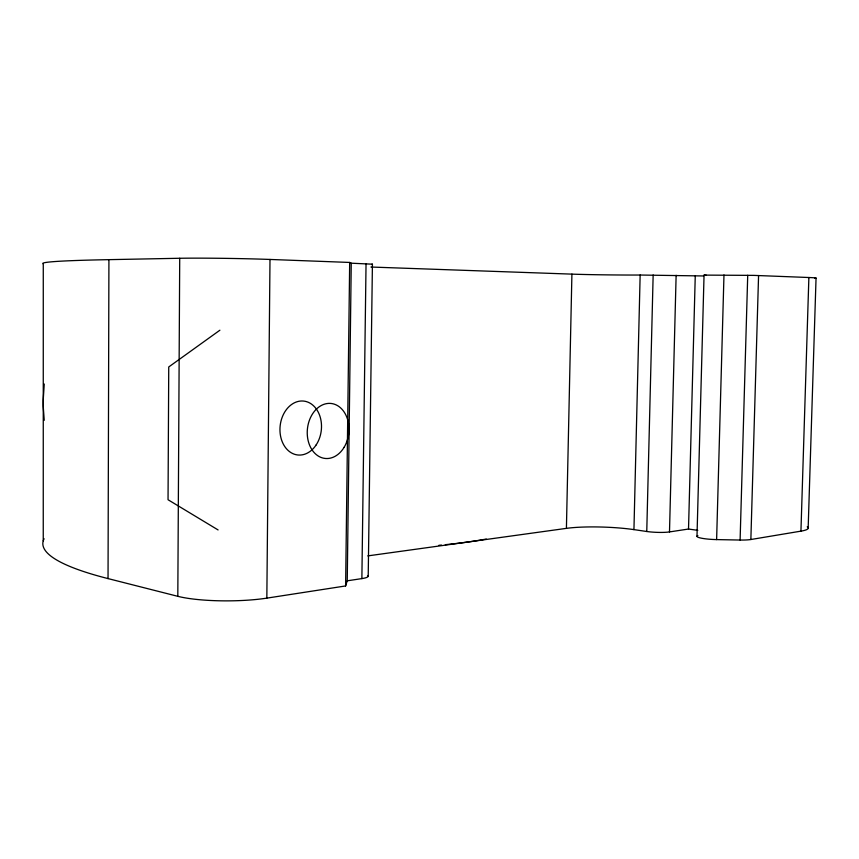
<?xml version="1.0" encoding="UTF-8"?>
<svg xmlns="http://www.w3.org/2000/svg" width="859" height="859" viewBox="0 0 859 859"><rect width="100%" height="100%" fill="white"/><g stroke="black" fill="none" stroke-linecap="round" stroke-linejoin="round"><path stroke-width="1.29" d="M351.245 263.198L347.24 580.813L345.619 585.945L266.838 598.132A61.784 11.468 -0.3 0 1 177.813 596.318L108.041 578.59L108.921 259.654L179.714 258.269A62.621 1.621 0.9 0 1 269.994 259.45L349.677 262.446L351.245 263.198L372.419 264.185L368.21 576.26M177.813 596.318L179.714 258.269M266.838 598.132L269.994 259.45M345.619 585.945L349.677 262.446M347.24 580.813L361.875 578.601L366.041 263.745M367.781 555.891L566.414 528.36L571.911 274.128L370.938 267.031M697.787 530.347L688.521 529.037L669.494 531.925A16.128 2.266 2.3 0 1 646.763 531.496L633.942 529.616L640.148 275.03L703.564 275.964M646.763 531.496L653.151 274.977M669.494 531.925L676.13 275.288M688.521 529.037L695.253 275.997M696.993 536.306L704.047 275.105L753.891 275.385L808.877 277.511A48.297 0.902 0.5 0 1 814.676 278.252M807.245 526.792A47.814 6.367 2.7 0 1 800.942 531.141L750.863 539.516A16.761 2.373 2.7 0 1 740.104 540.043L716.621 539.592L723.976 274.966M740.104 540.043L747.717 275.277M750.863 539.516L758.572 275.524M800.942 531.141L808.877 277.511M808.169 527.909L816.05 278.08M44.249 384.016L43.208 400.111A12.692 0.591 -89.8 0 0 43.218 406.35L44.239 420.309M372.419 264.185L371.743 264.325M219.893 330.21L168.74 366.965L168.042 499.734L218.089 529.939M706.452 275.299L704.122 275.138M43.251 540.859L43.272 263.949A396.718 8.622 0.8 0 1 108.921 259.654M486.28 539.033A200.909 28.347 0.5 0 1 445.295 544.681M441.483 545.057A200.909 28.347 0.5 0 1 438.895 545.304M566.414 528.36A49.167 7.14 2 0 1 633.942 529.616M367.974 575.541A19.435 3.457 0.6 0 1 361.875 578.601M108.041 578.59A392.155 61.053 1.1 0 1 44.099 538.765M716.621 539.592A16.697 2.384 2.6 0 1 697.884 535.64M640.148 275.03A49.693 1.009 0.6 0 1 571.911 274.128M344.148 447.249A27.649 20.777 -83.8 0 0 331.649 403.537A27.649 20.777 -83.8 0 0 308.521 442.084A27.649 20.777 -83.8 0 0 344.148 447.249M316.187 444.876A27.112 20.691 -83.7 0 0 305.031 401.282A27.112 20.691 -83.7 0 0 280.968 437.907A27.112 20.691 -83.7 0 0 316.187 444.876"/></g></svg>
